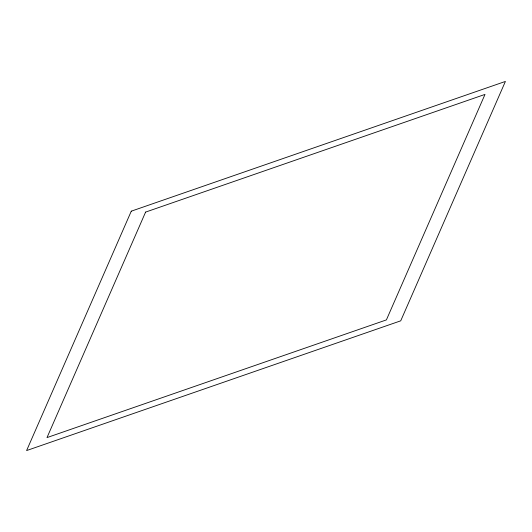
<?xml version="1.0" encoding="UTF-8"?>
<svg xmlns="http://www.w3.org/2000/svg" width="532" height="532" viewBox="0 0 532 532"><rect width="100%" height="100%" fill="white"/><g stroke="black" fill="none" stroke-linecap="round" stroke-linejoin="round"><path stroke-width="0.8" d="M131.278 211.171L26.6 450.564L400.722 320.829L505.4 81.436L131.278 211.171M145.602 212.095L46.996 437.597L386.398 319.905L485.004 94.403L145.602 212.095"/></g></svg>
